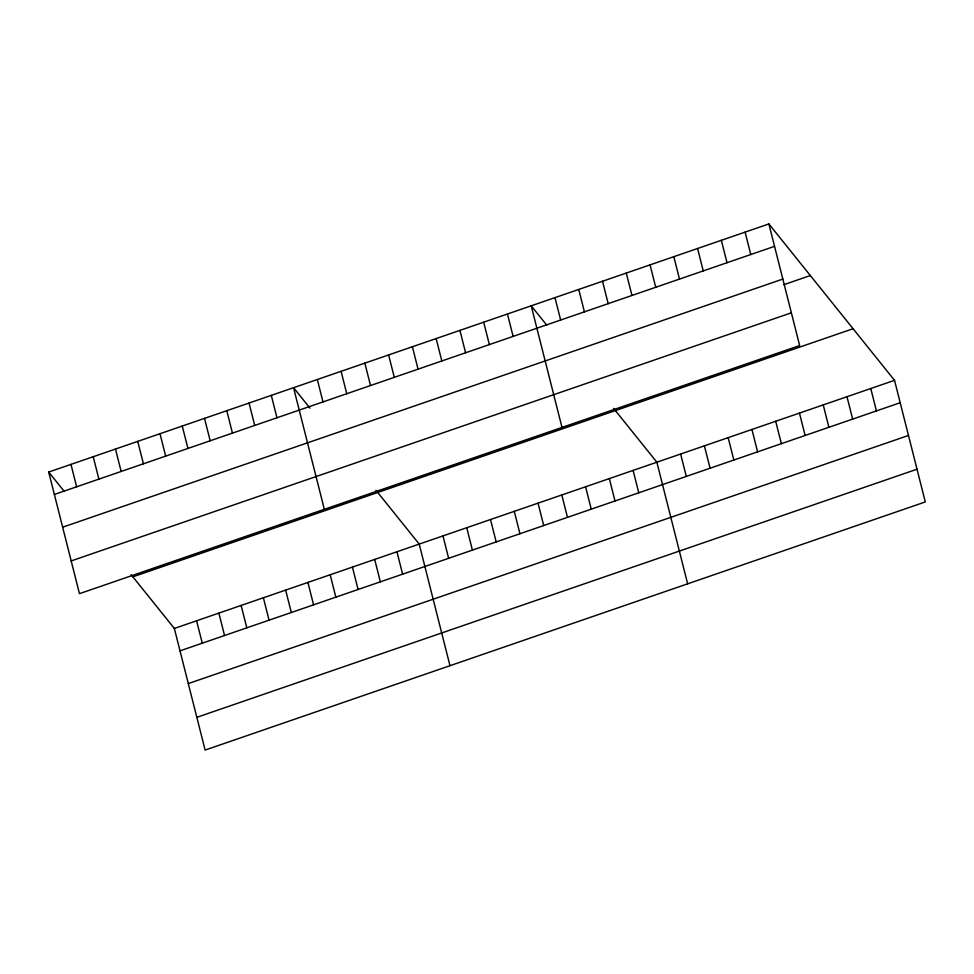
<?xml version="1.0" encoding="UTF-8"?>
<svg xmlns="http://www.w3.org/2000/svg" width="974" height="974" viewBox="0 0 974 974"><rect width="100%" height="100%" fill="white"/><g stroke="black" fill="none" stroke-linecap="round" stroke-linejoin="round"><path stroke-width="1.46" d="M768.876 223.935L799.654 345.551L79.466 593.665L48.7 472.061L768.876 223.935L894.534 380.335L925.3 501.939L205.124 750.065L174.346 628.449L131.1 574.623M54.374 494.463L774.549 246.337M62.653 527.202L782.828 279.075M783.778 284.7L810.344 275.545M71.187 560.927L791.363 312.812M132.878 576.839L853.066 328.725M174.346 628.449L894.534 380.335M180.02 650.851L900.195 402.725M188.299 683.59L908.474 435.463M196.833 717.327L917.021 469.2M546.767 325.17L531.22 305.824L561.998 427.428M613.62 408.386L656.866 462.212L687.644 583.816M309.976 408.13L293.564 387.701L324.33 509.305M375.964 490.263L419.21 544.089L449.976 665.705M48.7 472.061L64.247 491.42M870.768 388.516L876.43 410.918M846.99 396.71L852.664 419.1M823.225 404.892L828.898 427.294M799.459 413.086L805.133 435.475M745.11 232.129L750.784 254.531M775.694 421.267L781.367 443.669M721.344 240.31L727.018 262.712M751.928 429.461L757.602 451.851M697.579 248.504L703.252 270.906M728.162 437.643L733.836 460.045M673.813 256.686L679.487 279.088M704.397 445.836L710.07 468.226M650.048 264.879L655.721 287.281M680.631 454.018L686.305 476.42M626.282 273.073L631.956 295.463M602.516 281.255L608.19 303.657M633.1 470.393L638.774 492.795M578.751 289.448L584.424 311.838M609.334 478.587L615.008 500.989M554.985 297.63L560.659 320.032M585.569 486.769L591.242 509.171M561.803 494.962L567.477 517.364M507.454 314.005L513.128 336.407M538.038 503.156L543.711 525.546M483.688 322.199L489.362 344.589M514.272 511.338L519.946 533.74M459.923 330.381L465.596 352.783M490.506 519.532L496.18 541.921M436.157 338.575L441.831 360.964M466.741 527.713L472.402 550.115M412.392 346.756L418.053 369.158M442.975 535.907L448.637 558.297M388.626 354.95L394.287 377.34M364.86 363.132L370.522 385.534M396.954 551.759L402.615 574.161M341.095 371.325L346.756 393.727M374.686 559.429L380.359 581.831M317.329 379.507L322.991 401.909M352.43 567.099L358.091 589.501M330.174 574.77L335.835 597.159M271.296 395.371L276.969 417.773M307.906 582.44L313.579 604.83M249.04 403.041L254.713 425.431M285.65 590.11L291.311 612.5M226.784 410.711L232.445 433.101M263.382 597.78L269.055 620.17M204.516 418.382L210.189 440.772M241.126 605.451L246.799 627.84M182.26 426.052L187.933 448.442M218.87 613.109L224.531 635.511M160.004 433.71L165.665 456.112M196.602 620.779L202.275 643.181M137.736 441.38L143.409 463.782M115.48 449.051L121.153 471.453M93.224 456.721L98.885 479.123M70.956 464.391L76.629 486.793"/></g></svg>
